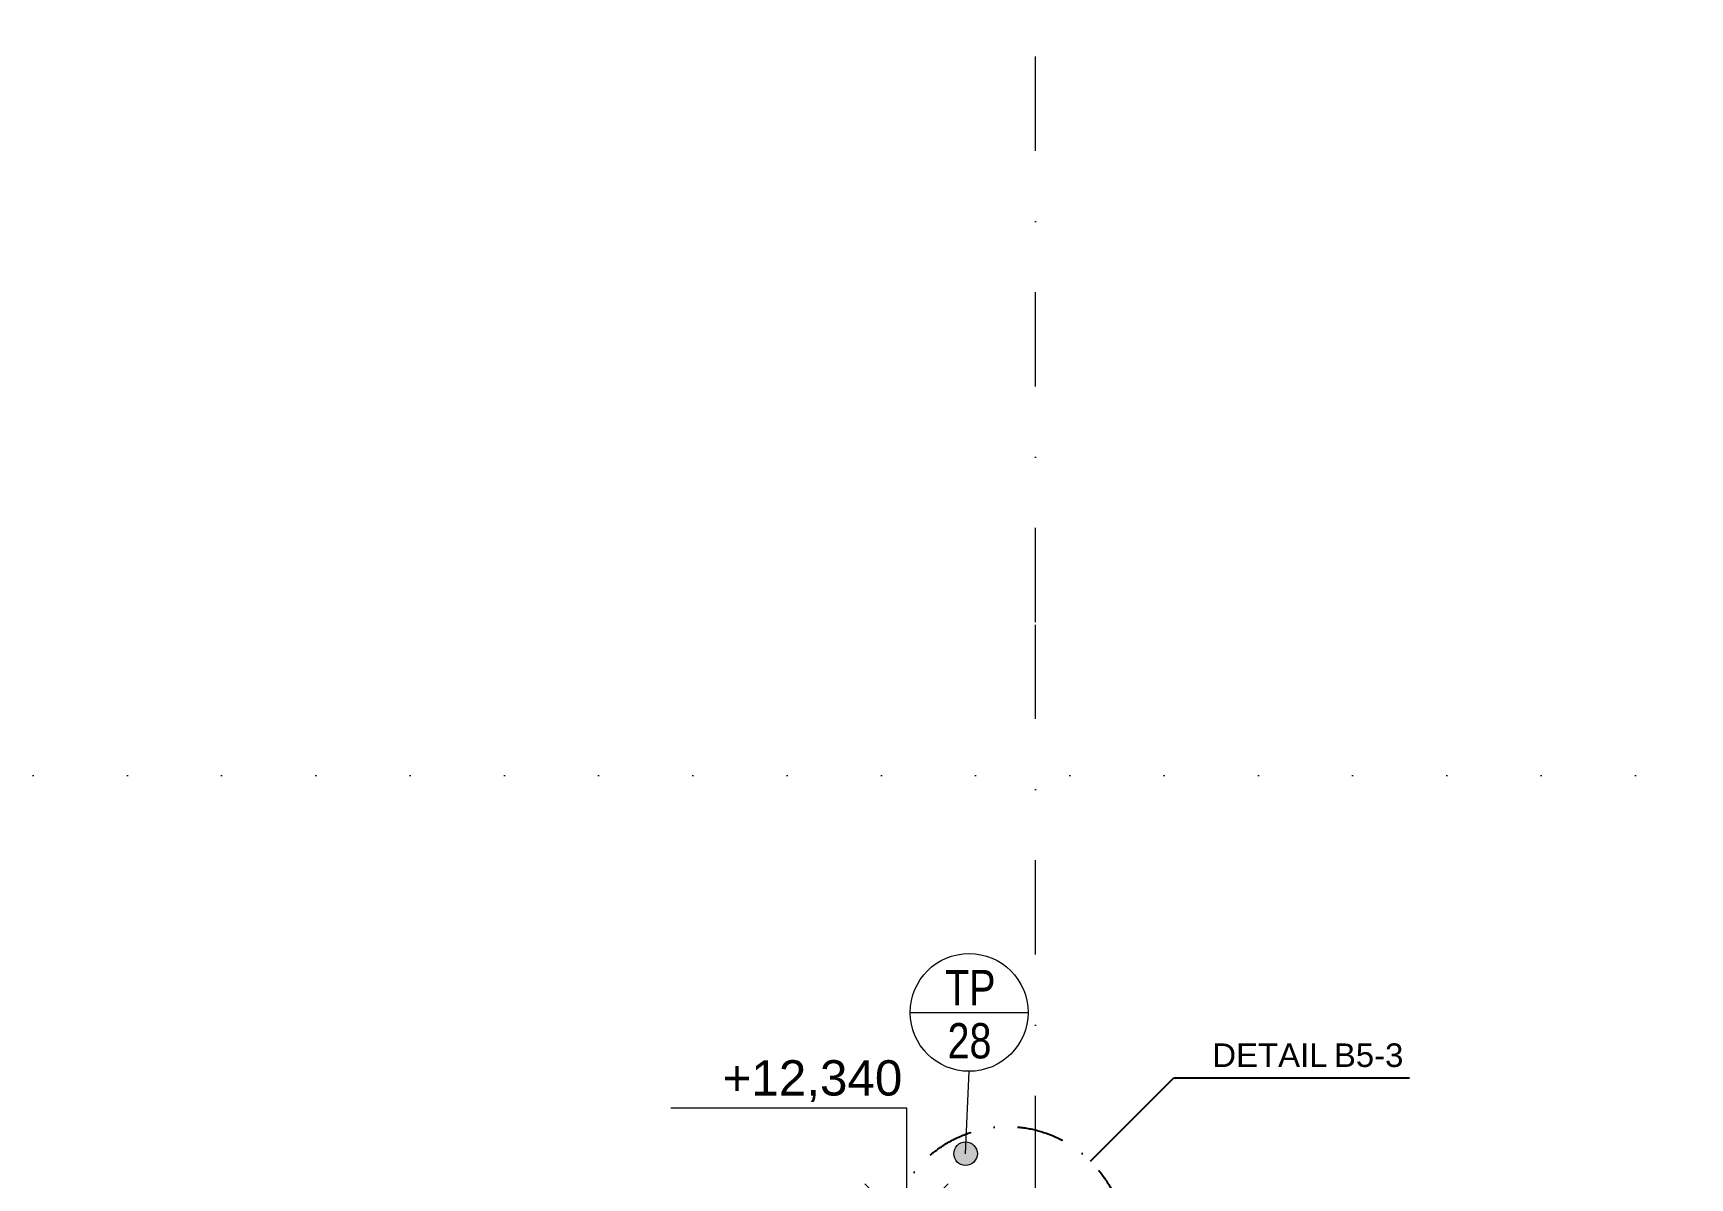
# Model space of a CAD drawing. Header units: millimetres. Extents: x -9657 to 178820, y -8645 to 72638.
# Drawn here: x -9657 to -2624, y 12542 to 17402 of the extents above; entities that cross this region are included whole.
import ezdxf

# ---------------------------------------------------------------- set-up
doc = ezdxf.new("R2010")
doc.units = ezdxf.units.MM
for name, pattern in [('HA_DashDot_10mm-S3mm', [1000, 400, -300, 0, -300]), ('HA_DashDot_4mm-S1mm', [400, 200, -100, 0, -100]), ('HA_Dot-S4mm', [400, 0, -400])]:
    doc.linetypes.add(name, pattern=pattern)
for name, color, linetype, lineweight in [('A-DETL-____-OTLN', 9, 'Continuous', 25), ('A-FLOR-____-OVHD', 9, 'HA_DashDot_4mm-S1mm', 25), ('A-FLOR-LEVL-OTLN', 9, 'Continuous', 9), ('A-GENM-____-IDEN', 9, 'Continuous', 9), ('G-____-____-DIMS', 9, 'Continuous', 5), ('G-____-____-TEXT', 9, 'Continuous', 5), ('S-GRID-____-OTLN', 9, 'Continuous', 5)]:
    doc.layers.add(name, color=color, linetype=linetype, lineweight=lineweight)
doc.styles.add('Arial_1', font='arial.ttf', dxfattribs={"height": 150})
doc.styles.add('Arial_2', font='arial.ttf', dxfattribs={"height": 100})
doc.styles.add('Arial_3', font='arial.ttf', dxfattribs={"width": 0.8, "height": 150})

# ---------------------------------------------------------------- blocks, each defined once
blk = doc.blocks.new('Spot Elevations - Default-792506-ŘEZ 3-3 OBJEKT C')
at = {"layer": 'G-____-____-DIMS', "lineweight": 9}
for p, q in [((-6949.9, 12840), (-5949.9, 12840)), ((-5949.9, 12840), (-5949.9, 12340)), ((-5949.9, 12340), (-6126.6, 12516.8)), ((-5773.1, 12516.8), (-5949.9, 12340))]:
    blk.add_line(p, q, dxfattribs=at)
blk = doc.blocks.new('HA_TAG_GM_Products1 - Generic-1835784-ŘEZ 3-3 OBJEKT C')
at = {"layer": 'A-GENM-____-IDEN'}
blk.add_line((8987.5, 3350), (9487.5, 3350), dxfattribs=at)
blk.add_circle((9237.5, 3350), 250, dxfattribs=at)

msp = doc.modelspace()

# ---------------------------------------------------------------- hatches: boundary and pattern name
at = {"layer": 'A-GENM-____-IDEN'}
h = msp.add_hatch(color=256, dxfattribs=at)
edge = h.paths.add_edge_path()
edge.add_arc((-5698.6, 12644.8), 50, 0, 360)

# ---------------------------------------------------------------- linework, layer by layer
at = {"layer": 'A-DETL-____-OTLN'}
for p, q in [((-5168.2, 12613.6), (-4814.7, 12967.1)), ((-4814.7, 12967.1), (-3814.7, 12967.1))]:
    msp.add_line(p, q, dxfattribs=at)
at = {"layer": 'A-FLOR-____-OVHD'}
msp.add_circle((-5521.8, 12260), 500, dxfattribs=at)
at = {"layer": 'A-FLOR-LEVL-OTLN', "linetype": 'HA_Dot-S4mm', "lineweight": 5}
msp.add_line((-9656.8, 14250), (16076.1, 14250), dxfattribs=at)
at = {"layer": 'A-GENM-____-IDEN'}
msp.add_line((-5698.6, 12644.8), (-5683.5, 12994.7), dxfattribs=at)
msp.add_circle((-5698.6, 12644.8), 50, dxfattribs=at)
at = {"layer": 'S-GRID-____-OTLN', "linetype": 'HA_DashDot_10mm-S3mm', "lineweight": 9}
for p, q in [((-5401.8, 14901.7), (-5401.8, 17401.7)), ((-5401.8, -4511.3), (-5401.8, 14901.7))]:
    msp.add_line(p, q, dxfattribs=at)

# ---------------------------------------------------------------- block references
at = {"layer": 'G-____-____-DIMS', "lineweight": 9}
msp.add_blockref('Spot Elevations - Default-792506-ŘEZ 3-3 OBJEKT C', (0, 0), dxfattribs=at)

# ---------------------------------------------------------------- texts
at = {"layer": 'A-GENM-____-IDEN', "lineweight": 5, "insert": (-5785.5, 13424.9), "char_height": 150, "width": 256.54, "attachment_point": 1, "style": 'Arial_3'}
msp.add_mtext('TP', dxfattribs=at)
at = {"layer": 'G-____-____-TEXT', "color": 7, "lineweight": 9, "char_height": 100, "attachment_point": 1, "style": 'Arial_2'}
for s, insert, width in [('DETAIL ', (-4651.1, 13113.1), 625.316), ('B5-3', (-4135.1, 13113.1), 360.759)]:
    msp.add_mtext(s, dxfattribs=dict(at, insert=insert, width=width))

# ---------------------------------------------------------------- next in the draw order: texts
at = {"layer": 'G-____-____-DIMS', "lineweight": 9, "insert": (-6730.2, 13041.8), "char_height": 150, "width": 912.701, "attachment_point": 1, "line_spacing_factor": 0.941778, "style": 'Arial_1', "bg_fill": 3, "box_fill_scale": 1.25, "bg_fill_color": 256, "bg_fill_true_color": 13158600, "bg_fill_transparency": 0}
msp.add_mtext('+12,340', dxfattribs=at)

# ---------------------------------------------------------------- next in the draw order: block references
at = {"layer": 'A-GENM-____-IDEN'}
msp.add_blockref('HA_TAG_GM_Products1 - Generic-1835784-ŘEZ 3-3 OBJEKT C', (-14921, 9894.7), dxfattribs=at)

# ---------------------------------------------------------------- next in the draw order: texts
at = {"layer": 'A-GENM-____-IDEN', "lineweight": 5, "insert": (-5775.1, 13199.5), "char_height": 150, "width": 230.886, "attachment_point": 1, "style": 'Arial_3'}
msp.add_mtext('28', dxfattribs=at)

doc.saveas('drawing.dxf')
